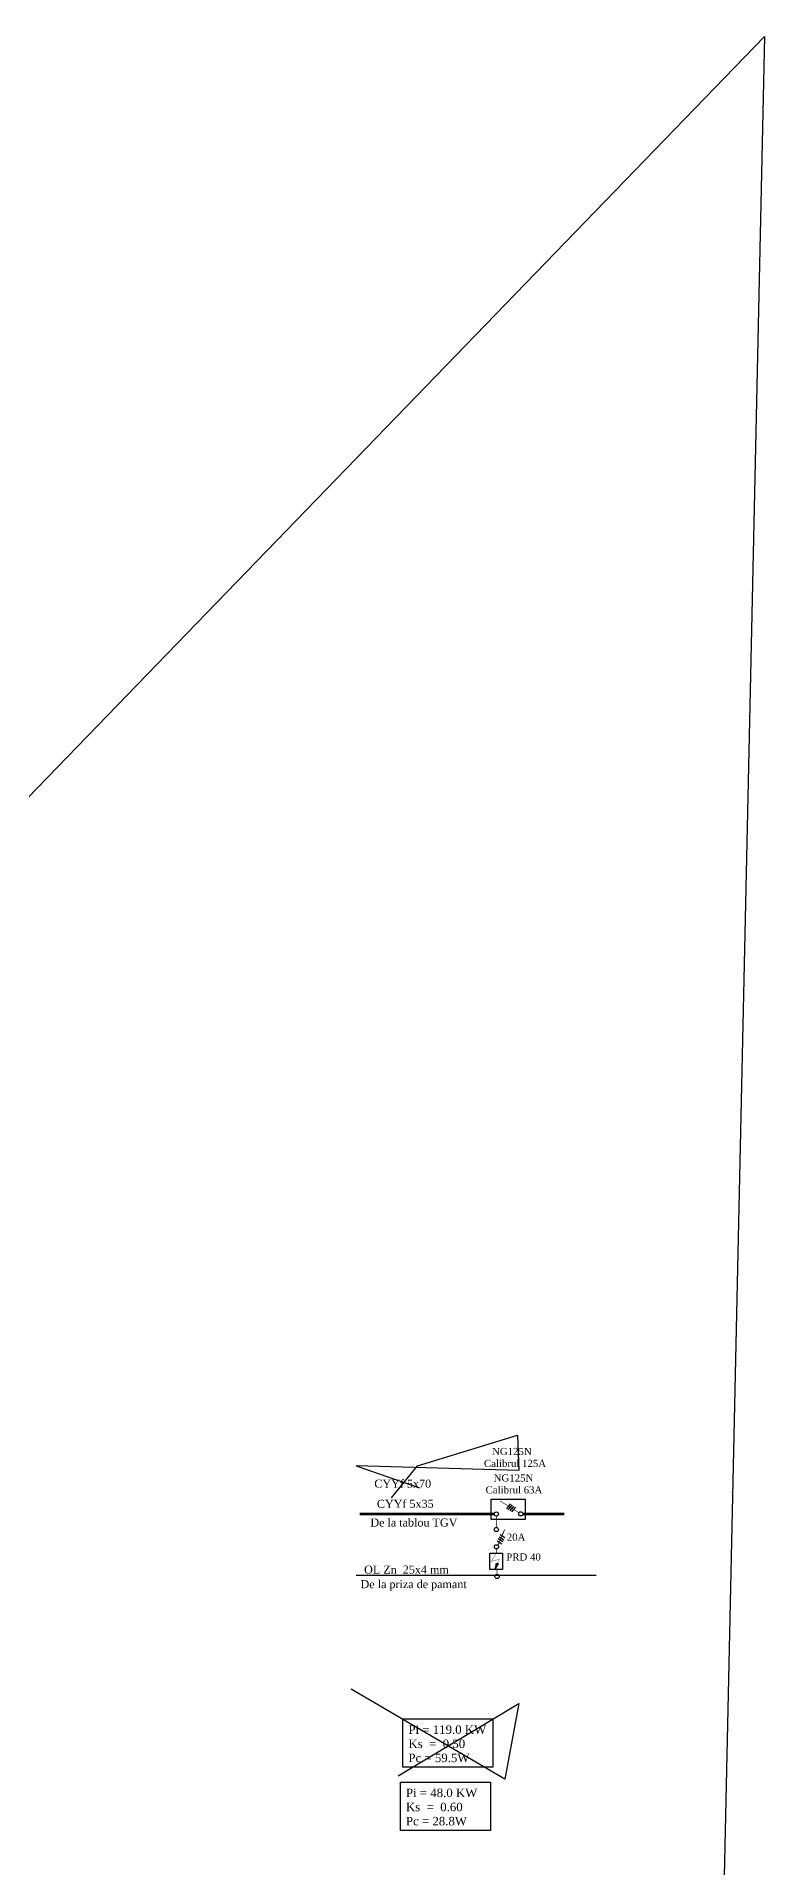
# Model space of a CAD drawing. Extents: x -12085 to 47, y -14993 to 123352.
# Drawn here: x -11838.13 to -11825.27, y -14906.16 to -14873.79 of the extents above; entities that cross this region are included whole.
import ezdxf

# ---------------------------------------------------------------- set-up
doc = ezdxf.new("R2010")
doc.units = 0
doc.header["$MEASUREMENT"] = 0
doc.linetypes.add('DOUBLE_DASHED', pattern=[1.093611, 0.529167, -0.211667, 0.141111, -0.211667])
doc.layers.add('Circuite', color=7, linetype='CONTINUOUS', lineweight=25)
doc.layers.add('circuite iluminat vitali', color=1, linetype='CONTINUOUS')
doc.layers.add('ELECTRICAL', color=7, linetype='CONTINUOUS')

msp = doc.modelspace()

# ---------------------------------------------------------------- hatches: boundary and pattern name
at = {"layer": 'Circuite', "linetype": 'Continuous'}
h = msp.add_hatch(color=256, dxfattribs=at)
h.paths.add_polyline_path([(-11829.987, -14900.787), (-11830.006, -14900.779), (-11830.022, -14900.869)])
h.paths.add_polyline_path([(-11829.968, -14900.795), (-11829.987, -14900.787), (-11830.022, -14900.869), (-11830.023, -14900.874)])

# ---------------------------------------------------------------- linework, layer by layer
at = {"layer": 'Circuite', "linetype": 'Continuous', "ltscale": 5}
for p, q in [((-11877.785, -14928.095), (-11825.273, -14873.785)), ((-11825.273, -14873.785), (-11826.367, -14924.085))]:
    msp.add_line(p, q, dxfattribs=at)
at = {"layer": 'Circuite', "linetype": 'Continuous'}
for p, q in [((-11829.991, -14900.385), (-11829.909, -14900.439)), ((-11829.977, -14900.346), (-11829.896, -14900.4)), ((-11829.958, -14900.313), (-11829.876, -14900.367)), ((-11829.939, -14900.274), (-11829.857, -14900.329)), ((-11830.023, -14900.874), (-11830.006, -14900.779)), ((-11830.006, -14900.779), (-11829.968, -14900.795)), ((-11830.023, -14900.874), (-11829.968, -14900.795))]:
    msp.add_line(p, q, dxfattribs=at)
at = {"layer": 'Circuite', "linetype": 'DOUBLE_DASHED', "ltscale": 500}
msp.add_line((-11828.245, -14900.998), (-11832.482, -14900.998), dxfattribs=at)
at = {"layer": 'Circuite', "linetype": 'Continuous'}
for points in [[(-11830.097, -14899.65), (-11829.496, -14899.65), (-11829.496, -14900.008), (-11830.097, -14900.008)], [(-11830.125, -14900.602), (-11829.899, -14900.602), (-11829.899, -14900.893), (-11830.125, -14900.893)], [(-11831.66, -14903.535), (-11830.07, -14903.535), (-11830.07, -14904.389), (-11831.66, -14904.389)], [(-11831.703, -14904.653), (-11830.114, -14904.653), (-11830.114, -14905.506), (-11831.703, -14905.506)]]:
    msp.add_lwpolyline(points, close=True, dxfattribs=at)
at = {"layer": 'Circuite', "linetype": 'Continuous', "flags": 128}
for points, const_width in [([(-11830.006, -14899.943), (-11830.006, -14900.149)], 0.0101), ([(-11829.979, -14900.462), (-11829.861, -14900.185)], 0.015), ([(-11830.013, -14900.614), (-11830.102, -14900.749), (-11829.956, -14900.713), (-11830.014, -14900.85), (-11830.014, -14900.85)], 0.00506), ([(-11830.006, -14900.529), (-11830.006, -14900.602)], 0.0101), ([(-11829.995, -14900.893), (-11829.995, -14900.979)], 0.0101)]:
    msp.add_lwpolyline(points, dxfattribs=dict(at, const_width=const_width))
at = {"layer": 'Circuite', "linetype": 'Continuous'}
for centre in [(-11830.008, -14900.186), (-11830.006, -14900.491), (-11829.995, -14901.015)]:
    msp.add_circle(centre, 0.0372, dxfattribs=at)
at = {"layer": 'circuite iluminat vitali'}
for p, q in [((-11831.402, -14899.06), (-11829.635, -14898.518)), ((-11829.635, -14898.518), (-11829.612, -14899.142)), ((-11829.612, -14899.142), (-11832.486, -14899.06)), ((-11832.486, -14899.06), (-11831.367, -14899.448)), ((-11831.862, -14899.625), (-11831.402, -14899.06)), ((-11829.86, -14904.603), (-11832.57, -14903.006)), ((-11831.745, -14904.539), (-11829.61, -14903.26)), ((-11829.61, -14903.26), (-11829.86, -14904.603))]:
    msp.add_line(p, q, dxfattribs=at)
at = {"layer": 'ELECTRICAL', "linetype": 'DOUBLE_DASHED'}
for p, q in [((-11829.825, -14899.819), (-11829.756, -14899.733)), ((-11829.796, -14899.837), (-11829.727, -14899.75)), ((-11829.765, -14899.857), (-11829.696, -14899.771)), ((-11829.734, -14899.875), (-11829.665, -14899.789))]:
    msp.add_line(p, q, dxfattribs=at)
at = {"layer": 'ELECTRICAL', "linetype": 'Continuous'}
msp.add_line((-11830.044, -14899.911), (-11830.044, -14899.911), dxfattribs=at)
at = {"layer": 'ELECTRICAL', "linetype": 'Continuous', "flags": 128}
for points, const_width in [([(-11829.607, -14899.89), (-11829.943, -14899.679)], 0.0101), ([(-11830.045, -14899.911), (-11832.425, -14899.911)], 0.0506), ([(-11829.54, -14899.91), (-11828.809, -14899.91)], 0.0506)]:
    msp.add_lwpolyline(points, dxfattribs=dict(at, const_width=const_width))
at = {"layer": 'ELECTRICAL', "linetype": 'Continuous'}
for centre in [(-11830.008, -14899.911), (-11829.576, -14899.909)]:
    msp.add_circle(centre, 0.0372, dxfattribs=at)

# ---------------------------------------------------------------- texts
at = {"layer": 'Circuite', "linetype": 'Continuous', "insert": (-11829.832, -14900.608), "char_height": 0.12638, "width": 1.12752, "attachment_point": 1}
msp.add_mtext('{\\fTimes New Roman|b0|i0|c0|p18;PRD 40}', dxfattribs=at)
at = {"layer": 'ELECTRICAL', "linetype": 'Continuous', "attachment_point": 1}
for s, insert, char_height, width in [('{\\fTimes New Roman|b0|i0|c0|p18;   NG125N\\PCalibrul 125A}', (-11830.227, -14898.742), 0.12638, 1.4432), ('{\\fTimes New Roman|b0|i0|c0|p18;   NG125N\\PCalibrul 63A}', (-11830.198, -14899.21), 0.12638, 1.4432), ('{\\fTimes New Roman|b0|i0|c0|p18;         De la tablou TGV\\P                         }', (-11832.714, -14899.991), 0.14154, 3.13993), ('{\\fTimes New Roman|b0|i0|c0|p18;20A}', (-11829.823, -14900.257), 0.12638, 0.40744), ('{\\fTimes New Roman|b0|i0|c0|p18;De la priza de pamant}', (-11832.407, -14901.081), 0.14154, 3.13993), ('{\\fTimes New Roman|b0|i0|c0|p18;\\C1;Pi\\fTimes New Roman|b1|i0|c0|p18; \\fTimes New Roman|b0|i0|c0|p18;= 119.0 KW\\PKs  =  0.50\\PPc\\fTimes New Roman|b1|i0|c0|p18; \\fTimes New Roman|b0|i0|c0|p18;= 59.5W}', (-11831.561, -14903.649), 0.15, 1.84124), ('{\\fTimes New Roman|b0|i0|c0|p18;\\C1;Pi\\fTimes New Roman|b1|i0|c0|p18; \\fTimes New Roman|b0|i0|c0|p18;= 48.0 KW\\PKs  =  0.60\\PPc\\fTimes New Roman|b1|i0|c0|p18; \\fTimes New Roman|b0|i0|c0|p18;= 28.8W}', (-11831.605, -14904.767), 0.15, 1.84124)]:
    msp.add_mtext(s, dxfattribs=dict(at, insert=insert, char_height=char_height, width=width))
at = {"layer": 'ELECTRICAL', "linetype": 'DOUBLE_DASHED', "char_height": 0.14154, "attachment_point": 1}
for s, insert, width in [('{\\fTimes New Roman|b0|i0|c0|p18;    CYYf 5x70}', (-11832.377, -14899.303), 2.81398), ('{\\fTimes New Roman|b0|i0|c0|p18;    CYYf 5x35}', (-11832.332, -14899.66), 2.81398), ('{\\fTimes New Roman|b0|i0|c0|p18;OL Zn  25x4 mm}', (-11832.344, -14900.823), 1.94133)]:
    msp.add_mtext(s, dxfattribs=dict(at, insert=insert, width=width))

doc.saveas('drawing.dxf')
